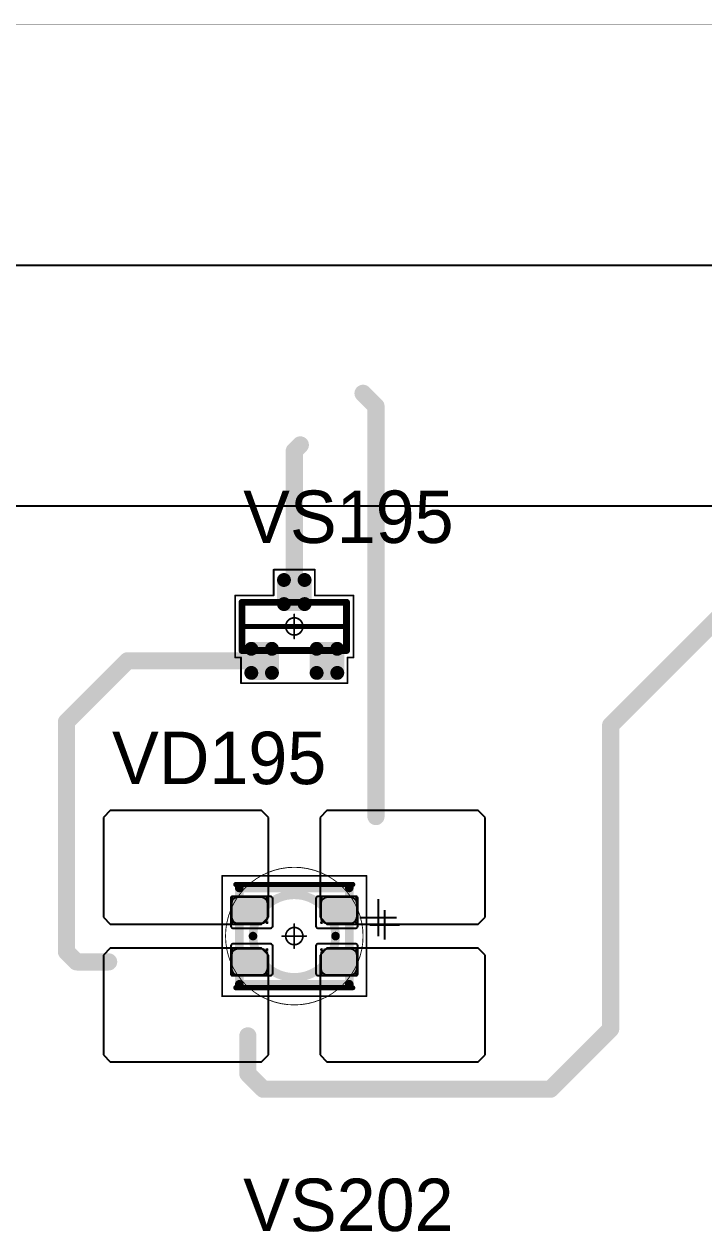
# Model space of a CAD drawing. Header units: millimetres. Extents: x 0 to 400, y 0 to 511.
# Drawn here: x 252.14 to 271.91, y 392.9 to 428 of the extents above; entities that cross this region are included whole.
import ezdxf

# ---------------------------------------------------------------- set-up
doc = ezdxf.new("R2010")
doc.units = ezdxf.units.MM
for name, color, linetype in [('Mechanical10', 56, 'Continuous'), ('Mechanical13', 56, 'Continuous'), ('Mechanical15', 56, 'Continuous'), ('Mechanical2', 216, 'Continuous'), ('TopLayer', 1, 'Continuous'), ('TopOverlay', 2, 'Continuous'), ('TopPaste', 8, 'Continuous'), ('TopSolder', 216, 'Continuous')]:
    doc.layers.add(name, color=color, linetype=linetype)

# ---------------------------------------------------------------- blocks, each defined once
blk = doc.blocks.new('SOT23_402')
at = {"layer": 'Mechanical13', "const_width": 0.2}
for points in [[(-0.7, 1.52), (0.7, 1.52)], [(-0.7, 1.52), (-0.7, -1.52)], [(0.7, 1.52), (0.7, -1.52)], [(-0.7, -1.52), (0.7, -1.52)]]:
    blk.add_lwpolyline(points, dxfattribs=at)
at = {"layer": 'Mechanical13', "const_width": 0.1}
for points in [[(-0.75, 1.52, 1), (-0.65, 1.52, 1)], [(-0.75, 1.52, 1), (-0.65, 1.52, 1)], [(0.65, 1.52, 1), (0.75, 1.52, 1)], [(0.65, 1.52, 1), (0.75, 1.52, 1)], [(-0.75, -1.52, 1), (-0.65, -1.52, 1)], [(-0.75, -1.52, 1), (-0.65, -1.52, 1)], [(0.65, -1.52, 1), (0.75, -1.52, 1)], [(0.65, -1.52, 1), (0.75, -1.52, 1)]]:
    blk.add_lwpolyline(points, format="xyb", close=True, dxfattribs=at)
at = {"layer": 'Mechanical15', "const_width": 0.05}
for points in [[(-1.65, 1.55), (-1.65, -1.55)], [(-1.65, 1.55), (-0.9, 1.55)], [(-0.9, 1.72), (-0.9, 1.55)], [(-0.9, 1.72), (0.9, 1.72)], [(0.9, 1.72), (0.9, 0.6)], [(0, 0.35), (0, -0.35)], [(0.9, 0.6), (1.65, 0.6)], [(1.65, 0.6), (1.65, -0.6)], [(-0.35, 0), (0.35, 0)], [(0.9, -0.6), (1.65, -0.6)], [(0.9, -0.6), (0.9, -1.72)], [(-1.65, -1.55), (-0.9, -1.55)], [(-0.9, -1.55), (-0.9, -1.72)], [(-0.9, -1.72), (0.9, -1.72)]]:
    blk.add_lwpolyline(points, dxfattribs=at)
at = {"layer": 'Mechanical15'}
for points, const_width in [([(-1.662, 1.55, 1), (-1.637, 1.55, 1)], 0.025), ([(-1.662, 1.55, 1), (-1.637, 1.55, 1)], 0.025), ([(-0.913, 1.72, 1), (-0.888, 1.72, 1)], 0.025), ([(-0.913, 1.72, 1), (-0.888, 1.72, 1)], 0.025), ([(-0.913, 1.55, 1), (-0.888, 1.55, 1)], 0.025), ([(-0.913, 1.55, 1), (-0.888, 1.55, 1)], 0.025), ([(0.888, 1.72, 1), (0.913, 1.72, 1)], 0.025), ([(0.888, 1.72, 1), (0.913, 1.72, 1)], 0.025), ([(-0.012, 0.35, 1), (0.012, 0.35, 1)], 0.025), ([(0.888, 0.6, 1), (0.913, 0.6, 1)], 0.025), ([(0.888, 0.6, 1), (0.913, 0.6, 1)], 0.025), ([(1.637, 0.6, 1), (1.662, 0.6, 1)], 0.025), ([(1.637, 0.6, 1), (1.662, 0.6, 1)], 0.025), ([(-0.362, 0, 1), (-0.337, 0, 1)], 0.025), ([(0.25, 0, 1), (-0.25, 0, 1)], 0.05), ([(-0.262, 0, 1), (-0.238, 0, 1)], 0.025), ([(0.238, 0, 1), (0.262, 0, 1)], 0.025), ([(0.337, 0, 1), (0.362, 0, 1)], 0.025), ([(-0.012, -0.35, 1), (0.012, -0.35, 1)], 0.025), ([(0.888, -0.6, 1), (0.913, -0.6, 1)], 0.025), ([(0.888, -0.6, 1), (0.913, -0.6, 1)], 0.025), ([(1.637, -0.6, 1), (1.662, -0.6, 1)], 0.025), ([(1.637, -0.6, 1), (1.662, -0.6, 1)], 0.025), ([(-1.662, -1.55, 1), (-1.637, -1.55, 1)], 0.025), ([(-1.662, -1.55, 1), (-1.637, -1.55, 1)], 0.025), ([(-0.913, -1.55, 1), (-0.888, -1.55, 1)], 0.025), ([(-0.913, -1.55, 1), (-0.888, -1.55, 1)], 0.025), ([(-0.913, -1.72, 1), (-0.888, -1.72, 1)], 0.025), ([(-0.913, -1.72, 1), (-0.888, -1.72, 1)], 0.025), ([(0.888, -1.72, 1), (0.913, -1.72, 1)], 0.025), ([(0.888, -1.72, 1), (0.913, -1.72, 1)], 0.025)]:
    blk.add_lwpolyline(points, format="xyb", close=True, dxfattribs=dict(at, const_width=const_width))
at = {"layer": 'TopLayer', "const_width": 0.1}
for points in [[(-1.4, 1.25, 1), (-1.3, 1.25, 1)], [(-0.7, 1.25, 1), (-0.6, 1.25, 1)], [(-1.4, 0.65, 1), (-1.3, 0.65, 1)], [(-0.7, 0.65, 1), (-0.6, 0.65, 1)], [(0.6, 0.3, 1), (0.7, 0.3, 1)], [(1.3, 0.3, 1), (1.4, 0.3, 1)], [(0.6, -0.3, 1), (0.7, -0.3, 1)], [(1.3, -0.3, 1), (1.4, -0.3, 1)], [(-1.4, -0.65, 1), (-1.3, -0.65, 1)], [(-0.7, -0.65, 1), (-0.6, -0.65, 1)], [(-1.4, -1.25, 1), (-1.3, -1.25, 1)], [(-0.7, -1.25, 1), (-0.6, -1.25, 1)]]:
    blk.add_lwpolyline(points, format="xyb", close=True, dxfattribs=at)
at = {"layer": 'TopLayer'}
for points in [[(-1.45, 1.25), (-1.45, 0.65), (-0.55, 1.25), (-0.55, 0.65)], [(-1.35, 1.35), (-1.35, 0.55), (-0.65, 1.35), (-0.65, 0.55)], [(0.65, 0.4), (0.65, -0.4), (1.35, 0.4), (1.35, -0.4)], [(0.55, 0.3), (0.55, -0.3), (1.45, 0.3), (1.45, -0.3)], [(-1.45, -0.65), (-1.45, -1.25), (-0.55, -0.65), (-0.55, -1.25)], [(-1.35, -0.55), (-1.35, -1.35), (-0.65, -0.55), (-0.65, -1.35)]]:
    blk.add_solid(points, dxfattribs=at)
at = {"layer": 'TopOverlay', "const_width": 0.15}
blk.add_lwpolyline([(0, 1.5), (0, -1.5)], dxfattribs=at)
at = {"layer": 'TopOverlay', "const_width": 0.075}
for points in [[(-0.038, 1.5, 1), (0.038, 1.5, 1)], [(-0.038, -1.5, 1), (0.038, -1.5, 1)]]:
    blk.add_lwpolyline(points, format="xyb", close=True, dxfattribs=at)
at = {"layer": 'TopPaste', "const_width": 0.075}
for points in [[(-1.387, 1.25, 1), (-1.313, 1.25, 1)], [(-0.687, 1.25, 1), (-0.613, 1.25, 1)], [(-1.387, 0.65, 1), (-1.313, 0.65, 1)], [(-0.687, 0.65, 1), (-0.613, 0.65, 1)], [(0.613, 0.3, 1), (0.687, 0.3, 1)], [(1.313, 0.3, 1), (1.387, 0.3, 1)], [(0.613, -0.3, 1), (0.687, -0.3, 1)], [(1.313, -0.3, 1), (1.387, -0.3, 1)], [(-1.387, -0.65, 1), (-1.313, -0.65, 1)], [(-0.687, -0.65, 1), (-0.613, -0.65, 1)], [(-1.387, -1.25, 1), (-1.313, -1.25, 1)], [(-0.687, -1.25, 1), (-0.613, -1.25, 1)]]:
    blk.add_lwpolyline(points, format="xyb", close=True, dxfattribs=at)
at = {"layer": 'TopPaste'}
for points in [[(-1.425, 1.25), (-1.425, 0.65), (-0.575, 1.25), (-0.575, 0.65)], [(-1.35, 1.325), (-1.35, 0.575), (-0.65, 1.325), (-0.65, 0.575)], [(0.65, 0.375), (0.65, -0.375), (1.35, 0.375), (1.35, -0.375)], [(0.575, 0.3), (0.575, -0.3), (1.425, 0.3), (1.425, -0.3)], [(-1.425, -0.65), (-1.425, -1.25), (-0.575, -0.65), (-0.575, -1.25)], [(-1.35, -0.575), (-1.35, -1.325), (-0.65, -0.575), (-0.65, -1.325)]]:
    blk.add_solid(points, dxfattribs=at)
at = {"layer": 'TopSolder', "const_width": 0.202}
for points in [[(-1.451, 1.25, 1), (-1.249, 1.25, 1)], [(-0.751, 1.25, 1), (-0.549, 1.25, 1)], [(-1.451, 0.65, 1), (-1.249, 0.65, 1)], [(-0.751, 0.65, 1), (-0.549, 0.65, 1)], [(0.549, 0.3, 1), (0.751, 0.3, 1)], [(1.249, 0.3, 1), (1.451, 0.3, 1)], [(0.549, -0.3, 1), (0.751, -0.3, 1)], [(1.249, -0.3, 1), (1.451, -0.3, 1)], [(-1.451, -0.65, 1), (-1.249, -0.65, 1)], [(-0.751, -0.65, 1), (-0.549, -0.65, 1)], [(-1.451, -1.25, 1), (-1.249, -1.25, 1)], [(-0.751, -1.25, 1), (-0.549, -1.25, 1)]]:
    blk.add_lwpolyline(points, format="xyb", close=True, dxfattribs=at)
at = {"layer": 'TopSolder'}
for points in [[(-1.35, 1.452), (-1.35, 0.448), (-0.65, 1.452), (-0.65, 0.448)], [(-1.552, 1.25), (-1.552, 0.65), (-0.448, 1.25), (-0.448, 0.65)], [(0.65, 0.502), (0.65, -0.502), (1.35, 0.502), (1.35, -0.502)], [(0.448, 0.3), (0.448, -0.3), (1.552, 0.3), (1.552, -0.3)], [(-1.552, -0.65), (-1.552, -1.25), (-0.448, -0.65), (-0.448, -1.25)], [(-1.35, -0.448), (-1.35, -1.452), (-0.65, -0.448), (-0.65, -1.452)]]:
    blk.add_solid(points, dxfattribs=at)
blk = doc.blocks.new('E65F_606')
at = {"layer": 'Mechanical13'}
for p, q in [((2.441, 1.071), (2.441, 0)), ((1.905, 0.536), (2.976, 0.536))]:
    blk.add_line(p, q, dxfattribs=at)
at = {"layer": 'Mechanical13', "const_width": 0.25}
for points in [[(-1.6, -1.4), (-1.6, 1.4)], [(-1.6, 1.4), (1.6, 1.4)], [(1.6, -1.4), (1.6, 1.4)], [(-1.6, -1.4), (1.6, -1.4)]]:
    blk.add_lwpolyline(points, dxfattribs=at)
at = {"layer": 'Mechanical13'}
for points, const_width in [([(-1.663, 1.4, 1), (-1.538, 1.4, 1)], 0.125), ([(-1.663, 1.4, 1), (-1.538, 1.4, 1)], 0.125), ([(1.537, 1.4, 1), (1.662, 1.4, 1)], 0.125), ([(1.537, 1.4, 1), (1.662, 1.4, 1)], 0.125), ([(1.2, 0, 1), (-1.2, 0, 1)], 0.25), ([(-1.263, 0, 1), (-1.138, 0, 1)], 0.125), ([(1.137, 0, 1), (1.262, 0, 1)], 0.125), ([(-1.663, -1.4, 1), (-1.538, -1.4, 1)], 0.125), ([(-1.663, -1.4, 1), (-1.538, -1.4, 1)], 0.125), ([(1.537, -1.4, 1), (1.662, -1.4, 1)], 0.125), ([(1.537, -1.4, 1), (1.662, -1.4, 1)], 0.125)]:
    blk.add_lwpolyline(points, format="xyb", close=True, dxfattribs=dict(at, const_width=const_width))
at = {"layer": 'Mechanical15', "const_width": 0.05}
for points in [[(-2.1, 1.75), (2.1, 1.75)], [(-2.1, -1.75), (-2.1, 1.75)], [(2.1, -1.75), (2.1, 1.75)], [(0, -0.35), (0, 0.35)], [(0, -0.35), (0, 0.35)], [(-0.35, 0), (0.35, 0)], [(-0.35, 0), (0.35, 0)], [(-2.1, -1.75), (2.1, -1.75)]]:
    blk.add_lwpolyline(points, dxfattribs=at)
at = {"layer": 'Mechanical15'}
for points, const_width in [([(-2.113, 1.75, 1), (-2.088, 1.75, 1)], 0.025), ([(-2.113, 1.75, 1), (-2.088, 1.75, 1)], 0.025), ([(2.087, 1.75, 1), (2.112, 1.75, 1)], 0.025), ([(2.087, 1.75, 1), (2.112, 1.75, 1)], 0.025), ([(-0.013, 0.35, 1), (0.012, 0.35, 1)], 0.025), ([(-0.013, 0.35, 1), (0.012, 0.35, 1)], 0.025), ([(-0.363, 0, 1), (-0.338, 0, 1)], 0.025), ([(-0.363, 0, 1), (-0.338, 0, 1)], 0.025), ([(0.25, 0, 1), (-0.25, 0, 1)], 0.05), ([(0.25, 0, 1), (-0.25, 0, 1)], 0.05), ([(-0.263, 0, 1), (-0.238, 0, 1)], 0.025), ([(-0.263, 0, 1), (-0.238, 0, 1)], 0.025), ([(0.237, 0, 1), (0.262, 0, 1)], 0.025), ([(0.237, 0, 1), (0.262, 0, 1)], 0.025), ([(0.337, 0, 1), (0.362, 0, 1)], 0.025), ([(0.337, 0, 1), (0.362, 0, 1)], 0.025), ([(-0.013, -0.35, 1), (0.012, -0.35, 1)], 0.025), ([(-0.013, -0.35, 1), (0.012, -0.35, 1)], 0.025), ([(-2.113, -1.75, 1), (-2.088, -1.75, 1)], 0.025), ([(-2.113, -1.75, 1), (-2.088, -1.75, 1)], 0.025), ([(2.087, -1.75, 1), (2.112, -1.75, 1)], 0.025), ([(2.087, -1.75, 1), (2.112, -1.75, 1)], 0.025)]:
    blk.add_lwpolyline(points, format="xyb", close=True, dxfattribs=dict(at, const_width=const_width))
at = {"layer": 'TopLayer'}
for p, q in [((-5.35, 3.65), (-5.55, 3.45)), ((-0.95, 3.65), (-5.35, 3.65)), ((-5.35, 3.65), (-5.35, 3.65)), ((-0.75, 3.45), (-0.95, 3.65)), ((0.95, 3.65), (0.75, 3.45)), ((5.35, 3.65), (0.95, 3.65)), ((0.95, 3.65), (0.95, 3.65)), ((5.55, 3.45), (5.35, 3.65)), ((-5.55, 3.45), (-5.55, 3.45)), ((-5.55, 3.45), (-5.55, 0.55)), ((-0.75, 0.55), (-0.75, 3.45)), ((0.75, 3.45), (0.75, 3.45)), ((0.75, 3.45), (0.75, 0.55)), ((5.55, 0.55), (5.55, 3.45)), ((-5.55, 0.55), (-5.35, 0.35)), ((-0.95, 0.35), (-0.75, 0.55)), ((0.75, 0.55), (0.95, 0.35)), ((5.35, 0.35), (5.55, 0.55)), ((-5.35, 0.35), (-0.95, 0.35)), ((0.95, 0.35), (5.35, 0.35)), ((-5.35, -0.35), (-5.55, -0.55)), ((-0.95, -0.35), (-5.35, -0.35)), ((-5.35, -0.35), (-5.35, -0.35)), ((-0.75, -0.55), (-0.95, -0.35)), ((0.95, -0.35), (0.75, -0.55)), ((5.35, -0.35), (0.95, -0.35)), ((0.95, -0.35), (0.95, -0.35)), ((5.55, -0.55), (5.35, -0.35)), ((-5.55, -0.55), (-5.55, -0.55)), ((-5.55, -0.55), (-5.55, -3.45)), ((-0.75, -3.45), (-0.75, -0.55)), ((0.75, -0.55), (0.75, -0.55)), ((0.75, -0.55), (0.75, -3.45)), ((5.55, -3.45), (5.55, -0.55)), ((-5.55, -3.45), (-5.35, -3.65)), ((-0.95, -3.65), (-0.75, -3.45)), ((0.75, -3.45), (0.95, -3.65)), ((5.35, -3.65), (5.55, -3.45)), ((-5.35, -3.65), (-0.95, -3.65)), ((0.95, -3.65), (5.35, -3.65))]:
    blk.add_line(p, q, dxfattribs=at)
at = {"layer": 'TopLayer', "const_width": 0.04}
for points in [[(-1.83, 1.11, 1), (-1.79, 1.11, 1)], [(-0.81, 1.11, 1), (-0.77, 1.11, 1)], [(0.77, 1.11, 1), (0.81, 1.11, 1)], [(1.79, 1.11, 1), (1.83, 1.11, 1)], [(-1.83, 0.39, 1), (-1.79, 0.39, 1)], [(-0.81, 0.39, 1), (-0.77, 0.39, 1)], [(0.77, 0.39, 1), (0.81, 0.39, 1)], [(1.79, 0.39, 1), (1.83, 0.39, 1)], [(-1.83, -0.39, 1), (-1.79, -0.39, 1)], [(-0.81, -0.39, 1), (-0.77, -0.39, 1)], [(0.77, -0.39, 1), (0.81, -0.39, 1)], [(1.79, -0.39, 1), (1.83, -0.39, 1)], [(-1.83, -1.11, 1), (-1.79, -1.11, 1)], [(-0.81, -1.11, 1), (-0.77, -1.11, 1)], [(0.77, -1.11, 1), (0.81, -1.11, 1)], [(1.79, -1.11, 1), (1.83, -1.11, 1)]]:
    blk.add_lwpolyline(points, format="xyb", close=True, dxfattribs=at)
at = {"layer": 'TopLayer'}
for points in [[(-1.85, 1.11), (-1.85, 0.39), (-0.75, 1.11), (-0.75, 0.39)], [(-1.81, 1.15), (-1.81, 0.35), (-0.79, 1.15), (-0.79, 0.35)], [(0.75, 1.11), (0.75, 0.39), (1.85, 1.11), (1.85, 0.39)], [(0.79, 1.15), (0.79, 0.35), (1.81, 1.15), (1.81, 0.35)], [(-1.81, -0.35), (-1.81, -1.15), (-0.79, -0.35), (-0.79, -1.15)], [(0.79, -0.35), (0.79, -1.15), (1.81, -0.35), (1.81, -1.15)], [(-1.85, -0.39), (-1.85, -1.11), (-0.75, -0.39), (-0.75, -1.11)], [(0.75, -0.39), (0.75, -1.11), (1.85, -0.39), (1.85, -1.11)]]:
    blk.add_solid(points, dxfattribs=at)
at = {"layer": 'TopOverlay'}
for p, q in [((2.628, 0.757), (2.628, -0.1)), ((2.2, 0.328), (3.057, 0.328))]:
    blk.add_line(p, q, dxfattribs=at)
at = {"layer": 'TopOverlay', "const_width": 0.15}
for points in [[(-1.7, 1.5), (1.7, 1.5)], [(-1.7, -1.5), (1.7, -1.5)]]:
    blk.add_lwpolyline(points, dxfattribs=at)
at = {"layer": 'TopOverlay', "const_width": 0.075}
for points in [[(-1.738, 1.5, 1), (-1.663, 1.5, 1)], [(1.662, 1.5, 1), (1.737, 1.5, 1)], [(-1.738, -1.5, 1), (-1.663, -1.5, 1)], [(1.662, -1.5, 1), (1.737, -1.5, 1)]]:
    blk.add_lwpolyline(points, format="xyb", close=True, dxfattribs=at)
at = {"layer": 'TopPaste'}
for p, q in [((-1.773, 1.073), (-1.814, 1.011)), ((-1.711, 1.114), (-1.773, 1.073)), ((-1.638, 1.129), (-1.711, 1.114)), ((-0.963, 1.129), (-1.638, 1.129)), ((-0.889, 1.114), (-0.963, 1.129)), ((-0.827, 1.073), (-0.889, 1.114)), ((-0.786, 1.011), (-0.827, 1.073)), ((0.827, 1.073), (0.786, 1.011)), ((0.889, 1.114), (0.827, 1.073)), ((0.962, 1.129), (0.889, 1.114)), ((1.637, 1.129), (0.962, 1.129)), ((1.711, 1.114), (1.637, 1.129)), ((1.773, 1.073), (1.711, 1.114)), ((1.814, 1.011), (1.773, 1.073)), ((-1.814, 1.011), (-1.829, 0.938)), ((-1.829, 0.938), (-1.829, 0.563)), ((-0.771, 0.938), (-0.786, 1.011)), ((-0.771, 0.563), (-0.771, 0.938)), ((0.786, 1.011), (0.771, 0.938)), ((0.771, 0.938), (0.771, 0.563)), ((1.829, 0.938), (1.814, 1.011)), ((1.829, 0.563), (1.829, 0.938)), ((-1.829, 0.563), (-1.814, 0.489)), ((-1.814, 0.489), (-1.773, 0.427)), ((-1.773, 0.427), (-1.711, 0.386)), ((-1.711, 0.386), (-1.638, 0.371)), ((-1.638, 0.371), (-0.963, 0.371)), ((-0.963, 0.371), (-0.889, 0.386)), ((-0.889, 0.386), (-0.827, 0.427)), ((-0.827, 0.427), (-0.786, 0.489)), ((-0.786, 0.489), (-0.771, 0.563)), ((0.771, 0.563), (0.786, 0.489)), ((0.786, 0.489), (0.827, 0.427)), ((0.827, 0.427), (0.889, 0.386)), ((0.889, 0.386), (0.962, 0.371)), ((0.962, 0.371), (1.637, 0.371)), ((1.637, 0.371), (1.711, 0.386)), ((1.711, 0.386), (1.773, 0.427)), ((1.773, 0.427), (1.814, 0.489)), ((1.814, 0.489), (1.829, 0.563)), ((-1.814, -0.489), (-1.829, -0.563)), ((-1.829, -0.563), (-1.829, -0.938)), ((-1.773, -0.427), (-1.814, -0.489)), ((-1.711, -0.386), (-1.773, -0.427)), ((-1.638, -0.371), (-1.711, -0.386)), ((-0.963, -0.371), (-1.638, -0.371)), ((-0.889, -0.386), (-0.963, -0.371)), ((-0.827, -0.427), (-0.889, -0.386)), ((-0.786, -0.489), (-0.827, -0.427)), ((-0.771, -0.563), (-0.786, -0.489)), ((-0.771, -0.938), (-0.771, -0.563)), ((0.786, -0.489), (0.771, -0.563)), ((0.771, -0.563), (0.771, -0.938)), ((0.827, -0.427), (0.786, -0.489)), ((0.889, -0.386), (0.827, -0.427)), ((0.962, -0.371), (0.889, -0.386)), ((1.637, -0.371), (0.962, -0.371)), ((1.711, -0.386), (1.637, -0.371)), ((1.773, -0.427), (1.711, -0.386)), ((1.814, -0.489), (1.773, -0.427)), ((1.829, -0.563), (1.814, -0.489)), ((1.829, -0.938), (1.829, -0.563)), ((-1.829, -0.938), (-1.814, -1.011)), ((-1.814, -1.011), (-1.773, -1.073)), ((-0.827, -1.073), (-0.786, -1.011)), ((-0.786, -1.011), (-0.771, -0.938)), ((0.771, -0.938), (0.786, -1.011)), ((0.786, -1.011), (0.827, -1.073)), ((1.773, -1.073), (1.814, -1.011)), ((1.814, -1.011), (1.829, -0.938)), ((-1.773, -1.073), (-1.711, -1.114)), ((-1.711, -1.114), (-1.638, -1.129)), ((-1.638, -1.129), (-0.963, -1.129)), ((-0.963, -1.129), (-0.889, -1.114)), ((-0.889, -1.114), (-0.827, -1.073)), ((0.827, -1.073), (0.889, -1.114)), ((0.889, -1.114), (0.962, -1.129)), ((0.962, -1.129), (1.637, -1.129)), ((1.637, -1.129), (1.711, -1.114)), ((1.711, -1.114), (1.773, -1.073))]:
    blk.add_line(p, q, dxfattribs=at)
at = {"layer": 'TopSolder'}
for p, q in [((-1.842, 1.129), (-1.85, 1.111)), ((-1.85, 1.111), (-1.85, 1.101)), ((-1.85, 1.101), (-1.85, 1.101)), ((-1.85, 1.101), (-1.85, 0.301)), ((-1.828, 1.143), (-1.842, 1.129)), ((-1.81, 1.151), (-1.828, 1.143)), ((-1.8, 1.151), (-1.81, 1.151)), ((-0.7, 1.151), (-1.8, 1.151)), ((-0.685, 1.151), (-0.7, 1.151)), ((-0.7, 1.151), (-0.7, 1.151)), ((-0.658, 1.139), (-0.685, 1.151)), ((-0.636, 1.118), (-0.658, 1.139)), ((-0.625, 1.09), (-0.636, 1.118)), ((-0.625, 1.076), (-0.625, 1.09)), ((-0.625, 0.301), (-0.625, 1.076)), ((0.636, 1.118), (0.625, 1.09)), ((0.625, 1.09), (0.625, 1.076)), ((0.625, 1.076), (0.625, 1.076)), ((0.625, 1.076), (0.625, 0.301)), ((0.657, 1.139), (0.636, 1.118)), ((0.685, 1.151), (0.657, 1.139)), ((0.7, 1.151), (0.685, 1.151)), ((1.8, 1.151), (0.7, 1.151)), ((1.81, 1.151), (1.8, 1.151)), ((1.8, 1.151), (1.8, 1.151)), ((1.828, 1.143), (1.81, 1.151)), ((1.842, 1.129), (1.828, 1.143)), ((1.85, 1.111), (1.842, 1.129)), ((1.85, 1.101), (1.85, 1.111)), ((1.85, 0.301), (1.85, 1.101)), ((-1.85, 0.301), (-1.85, 0.286)), ((-1.85, 0.286), (-1.839, 0.258)), ((-1.839, 0.258), (-1.818, 0.237)), ((-1.818, 0.237), (-1.79, 0.226)), ((-1.79, 0.226), (-1.775, 0.226)), ((-1.775, 0.226), (-1.775, 0.226)), ((-1.775, 0.226), (-0.7, 0.226)), ((-0.7, 0.226), (-0.685, 0.226)), ((-0.685, 0.226), (-0.658, 0.237)), ((-0.658, 0.237), (-0.636, 0.258)), ((-0.636, 0.258), (-0.625, 0.286)), ((-0.625, 0.286), (-0.625, 0.301)), ((-0.625, 0.301), (-0.625, 0.301)), ((0.625, 0.301), (0.625, 0.286)), ((0.625, 0.286), (0.636, 0.258)), ((0.636, 0.258), (0.657, 0.237)), ((0.657, 0.237), (0.685, 0.226)), ((0.685, 0.226), (0.7, 0.226)), ((0.7, 0.226), (0.7, 0.226)), ((0.7, 0.226), (1.775, 0.226)), ((1.775, 0.226), (1.79, 0.226)), ((1.79, 0.226), (1.817, 0.237)), ((1.817, 0.237), (1.839, 0.258)), ((1.839, 0.258), (1.85, 0.286)), ((1.85, 0.286), (1.85, 0.301)), ((1.85, 0.301), (1.85, 0.301)), ((-1.839, -0.257), (-1.85, -0.285)), ((-1.85, -0.285), (-1.85, -0.299)), ((-1.85, -0.299), (-1.85, -0.299)), ((-1.85, -0.299), (-1.85, -1.099)), ((-1.818, -0.236), (-1.839, -0.257)), ((-1.79, -0.224), (-1.818, -0.236)), ((-1.775, -0.224), (-1.79, -0.224)), ((-0.7, -0.224), (-1.775, -0.224)), ((-0.685, -0.224), (-0.7, -0.224)), ((-0.7, -0.224), (-0.7, -0.224)), ((-0.658, -0.236), (-0.685, -0.224)), ((-0.636, -0.257), (-0.658, -0.236)), ((-0.625, -0.285), (-0.636, -0.257)), ((-0.625, -0.299), (-0.625, -0.285)), ((-0.625, -1.074), (-0.625, -0.299)), ((0.636, -0.257), (0.625, -0.285)), ((0.625, -0.285), (0.625, -0.299)), ((0.625, -0.299), (0.625, -0.299)), ((0.625, -0.299), (0.625, -1.074)), ((0.657, -0.236), (0.636, -0.257)), ((0.685, -0.224), (0.657, -0.236)), ((0.7, -0.224), (0.685, -0.224)), ((1.775, -0.224), (0.7, -0.224)), ((1.79, -0.224), (1.775, -0.224)), ((1.775, -0.224), (1.775, -0.224)), ((1.817, -0.236), (1.79, -0.224)), ((1.839, -0.257), (1.817, -0.236)), ((1.85, -0.285), (1.839, -0.257)), ((1.85, -0.299), (1.85, -0.285)), ((1.85, -1.099), (1.85, -0.299)), ((-1.85, -1.099), (-1.85, -1.109)), ((-1.85, -1.109), (-1.842, -1.128)), ((-1.842, -1.128), (-1.828, -1.142)), ((-1.828, -1.142), (-1.81, -1.149)), ((-1.81, -1.149), (-1.8, -1.149)), ((-1.8, -1.149), (-0.7, -1.149)), ((-1.8, -1.149), (-1.8, -1.149)), ((-0.7, -1.149), (-0.685, -1.149)), ((-0.685, -1.149), (-0.658, -1.138)), ((-0.658, -1.138), (-0.636, -1.117)), ((-0.636, -1.117), (-0.625, -1.089)), ((-0.625, -1.089), (-0.625, -1.074)), ((-0.625, -1.074), (-0.625, -1.074)), ((0.625, -1.074), (0.625, -1.089)), ((0.625, -1.089), (0.636, -1.117)), ((0.636, -1.117), (0.657, -1.138)), ((0.657, -1.138), (0.685, -1.149)), ((0.685, -1.149), (0.7, -1.149)), ((0.7, -1.149), (1.8, -1.149)), ((0.7, -1.149), (0.7, -1.149)), ((1.8, -1.149), (1.81, -1.149)), ((1.81, -1.149), (1.828, -1.142)), ((1.828, -1.142), (1.842, -1.128)), ((1.842, -1.128), (1.85, -1.109)), ((1.85, -1.109), (1.85, -1.099)), ((1.85, -1.099), (1.85, -1.099))]:
    blk.add_line(p, q, dxfattribs=at)

msp = doc.modelspace()

# ---------------------------------------------------------------- linework, layer by layer
at = {"layer": 'Mechanical10', "const_width": 0.01}
msp.add_lwpolyline([(0, 428), (400, 428)], dxfattribs=at)
at = {"layer": 'Mechanical2'}
for points, const_width in [([(262, 401.5, 1), (258, 401.5, 1)], 0.0254), ([(260, 403.5, 1), (260, 403.5, 1)], 0.0005), ([(257.994, 401.5, 1), (258.006, 401.5, 1)], 0.0127), ([(258, 401.5, 1), (258, 401.5, 1)], 0.0005), ([(261.994, 401.5, 1), (262.006, 401.5, 1)], 0.0127), ([(262, 401.5, 1), (262, 401.5, 1)], 0.0005), ([(260, 399.5, 1), (260, 399.5, 1)], 0.0005)]:
    msp.add_lwpolyline(points, format="xyb", close=True, dxfattribs=dict(at, const_width=const_width))
at = {"layer": 'Mechanical2', "const_width": 0.001}
for points in [[(260, 399.5), (260, 403.5)], [(258, 401.5), (262, 401.5)]]:
    msp.add_lwpolyline(points, dxfattribs=at)
at = {"layer": 'TopLayer'}
for p, q in [((210.1, 421), (350, 421)), ((345.575, 414), (232.925, 414))]:
    msp.add_line(p, q, dxfattribs=at)
at = {"layer": 'TopLayer', "const_width": 0.5}
for points in [[(262, 417.275), (262.375, 416.9)], [(262.375, 404.975), (262.375, 416.9)], [(260, 415.6), (260.175, 415.775)], [(260, 411.5), (260, 415.6)], [(269.2, 407.625), (273.075, 411.5)], [(253.375, 407.725), (255.15, 409.5)], [(255.15, 409.5), (259.05, 409.5)], [(253.375, 401.043), (253.375, 407.725)], [(269.2, 398.8), (269.2, 407.625)], [(253.375, 401.043), (253.668, 400.75)], [(253.668, 400.75), (254.6, 400.75)], [(258.65, 397.5), (258.65, 398.6)], [(267.45, 397.05), (269.2, 398.8)], [(258.65, 397.5), (259.1, 397.05)], [(259.1, 397.05), (267.45, 397.05)]]:
    msp.add_lwpolyline(points, dxfattribs=at)
at = {"layer": 'TopLayer', "const_width": 0.25}
for points in [[(261.875, 417.275, 1), (262.125, 417.275, 1)], [(262.25, 416.9, 1), (262.5, 416.9, 1)], [(262.25, 416.9, 1), (262.5, 416.9, 1)], [(260.05, 415.775, 1), (260.3, 415.775, 1)], [(259.875, 415.6, 1), (260.125, 415.6, 1)], [(259.875, 415.6, 1), (260.125, 415.6, 1)], [(259.875, 411.5, 1), (260.125, 411.5, 1)], [(255.025, 409.5, 1), (255.275, 409.5, 1)], [(255.025, 409.5, 1), (255.275, 409.5, 1)], [(258.925, 409.5, 1), (259.175, 409.5, 1)], [(253.25, 407.725, 1), (253.5, 407.725, 1)], [(253.25, 407.725, 1), (253.5, 407.725, 1)], [(269.075, 407.625, 1), (269.325, 407.625, 1)], [(269.075, 407.625, 1), (269.325, 407.625, 1)], [(262.25, 404.975, 1), (262.5, 404.975, 1)], [(253.25, 401.043, 1), (253.5, 401.043, 1)], [(253.25, 401.043, 1), (253.5, 401.043, 1)], [(253.543, 400.75, 1), (253.793, 400.75, 1)], [(253.543, 400.75, 1), (253.793, 400.75, 1)], [(254.475, 400.75, 1), (254.725, 400.75, 1)], [(258.525, 398.6, 1), (258.775, 398.6, 1)], [(269.075, 398.8, 1), (269.325, 398.8, 1)], [(269.075, 398.8, 1), (269.325, 398.8, 1)], [(258.525, 397.5, 1), (258.775, 397.5, 1)], [(258.525, 397.5, 1), (258.775, 397.5, 1)], [(258.975, 397.05, 1), (259.225, 397.05, 1)], [(258.975, 397.05, 1), (259.225, 397.05, 1)], [(267.325, 397.05, 1), (267.575, 397.05, 1)], [(267.325, 397.05, 1), (267.575, 397.05, 1)]]:
    msp.add_lwpolyline(points, format="xyb", close=True, dxfattribs=at)

# ---------------------------------------------------------------- block references
for name, p, rotation in [('SOT23_402', (260, 410.5), 90), ('E65F_606', (260, 401.5), 360)]:
    msp.add_blockref(name, p, dxfattribs=dict(rotation=rotation))

# ---------------------------------------------------------------- texts
at = {"layer": 'TopOverlay'}
for s, p in [('VS195', (258.514, 412.926)), ('VD195', (254.7, 405.916)), ('VS202', (258.514, 392.926))]:
    msp.add_text(s, height=1.524, dxfattribs=at).set_placement(p)

doc.saveas('drawing.dxf')
